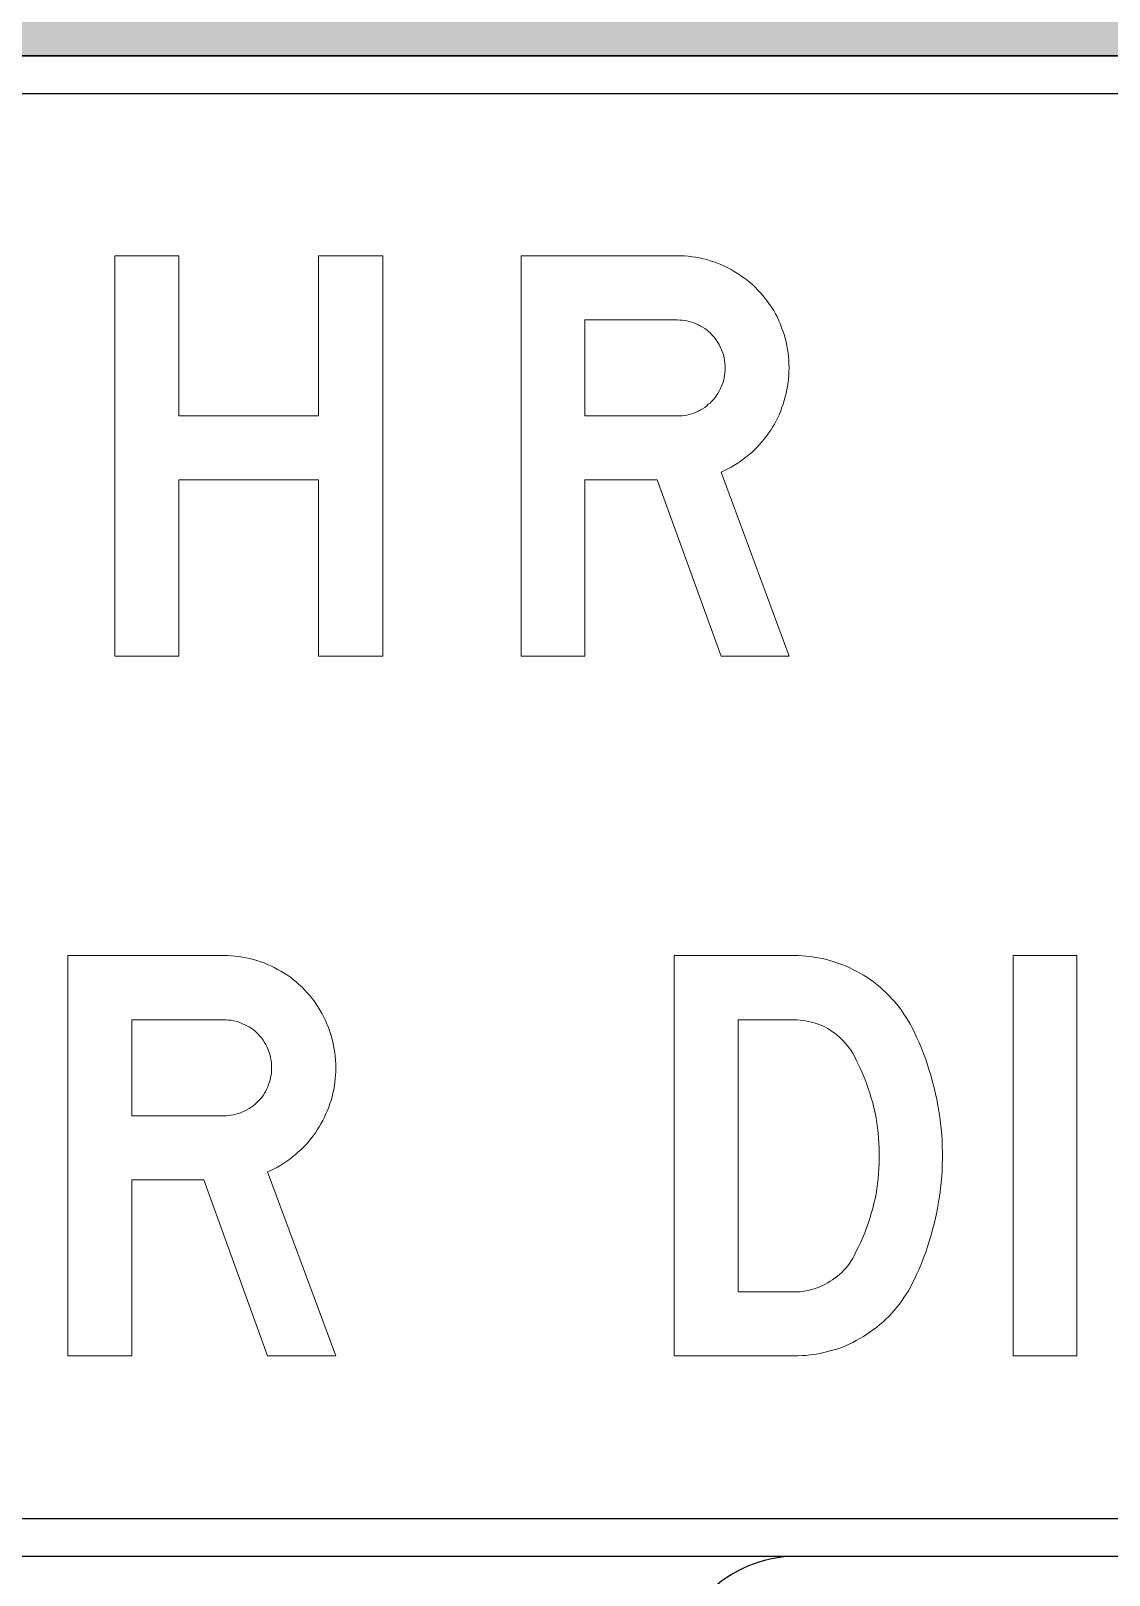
# Model space of a CAD drawing. Extents: x 0 to 420, y 0 to 297.
# Drawn here: x 147.49 to 169.04, y 176.21 to 207.07 of the extents above; entities that cross this region are included whole.
import ezdxf

# ---------------------------------------------------------------- set-up
doc = ezdxf.new("R2010")
doc.units = 0
doc.header["$LTSCALE"] = 0.3
doc.layers.add('BLUE', color=162, linetype='CONTINUOUS')
doc.layers.add('L25', color=1, linetype='CONTINUOUS')

msp = doc.modelspace()

# ---------------------------------------------------------------- hatches: boundary and pattern name
at = {"layer": 'BLUE'}
h = msp.add_hatch(color=256, dxfattribs=at)
edge = h.paths.add_edge_path(flags=16)
edge.add_line((101.2913013, 212.817902), (101.2913013, 235.317902))
edge.add_arc((106.5413013, 235.317902), 5.25, 90, 180, ccw=False)
edge.add_line((106.5413013, 240.567902), (244.0413013, 240.567902))
edge.add_arc((244.0413013, 235.317902), 5.25, 0, 90, ccw=False)
edge.add_line((249.2913013, 235.317902), (249.2913013, 212.817902))
edge.add_arc((244.0413013, 212.817902), 5.25, -90, 0, ccw=False)
edge.add_line((244.0413013, 207.567902), (106.5413013, 207.567902))
edge.add_arc((106.5413013, 212.817902), 5.25, 180, 270, ccw=False)
edge = h.paths.add_edge_path()
edge.add_line((100.2913013, 212.817902), (100.2913013, 235.317902))
edge.add_arc((106.5413013, 235.317902), 6.25, 90, 180, ccw=False)
edge.add_line((106.5413013, 241.567902), (244.0413013, 241.567902))
edge.add_arc((244.0413013, 235.317902), 6.25, 0, 90, ccw=False)
edge.add_line((250.2913013, 235.317902), (250.2913013, 212.817902))
edge.add_arc((244.0413013, 212.817902), 6.25, -90, 0, ccw=False)
edge.add_line((244.0413013, 206.567902), (106.5413013, 206.567902))
edge.add_arc((106.5413013, 212.817902), 6.25, 180, 270, ccw=False)

# ---------------------------------------------------------------- linework, layer by layer
for points in [[(100.2913013, 212.817902), (100.2913013, 235.317902, -0.4142135624), (106.5413013, 241.567902), (244.0413013, 241.567902, -0.4142135624), (250.2913013, 235.317902), (250.2913013, 212.817902, -0.4142135624), (244.0413013, 206.567902), (106.5413013, 206.567902, -0.4142135624)], [(101.0413013, 179.0823251), (101.0413013, 204.067902, -0.4142135624), (102.7913013, 205.817902), (247.7913013, 205.817902, -0.4142135624), (249.5413013, 204.067902), (249.5413013, 179.0823251, -0.4142135624), (247.7913013, 177.3323251), (102.7913013, 177.3323251, -0.4142135624)]]:
    msp.add_lwpolyline(points, format="xyb", close=True, dxfattribs=at)
at = {"layer": 'BLUE', "lineweight": 0}
for points in [[(149.1684862, 202.5694258), (150.4502814, 202.5694258), (150.4502814, 199.3747979), (153.2439375, 199.3747979), (153.2439375, 202.5694258), (154.5257326, 202.5694258), (154.5257326, 194.5697094), (153.2439375, 194.5697094), (153.2439375, 198.0930028), (150.4502814, 198.0930028), (150.4502814, 194.5697094), (149.1684862, 194.5697094), (149.1684862, 202.5694258)], [(161.289667, 198.2507622), (162.6503419, 194.5697094), (161.289667, 194.5697094), (160.0078719, 198.0930028), (158.5683173, 198.0930028), (158.5683173, 194.5697094), (157.2930955, 194.5697094), (157.2930955, 202.5694258), (160.4088437, 202.5694258), (160.4877234, 202.5694258), (160.5600298, 202.5694258), (160.6323362, 202.5628525), (160.7112159, 202.5497059), (160.7835223, 202.5431326), (160.8558287, 202.529986), (160.9281351, 202.510266), (161.0004415, 202.4971194), (161.0727479, 202.4708262), (161.1450543, 202.4511063), (161.2173606, 202.424813), (161.2830937, 202.3985198), (161.3554001, 202.3656533), (161.4211332, 202.3327867), (161.4868663, 202.2999202), (161.5525994, 202.2604803), (161.6183325, 202.2210405), (161.6774922, 202.1816006), (161.7432253, 202.1355875), (161.8023851, 202.0961476), (161.8549716, 202.0435611), (161.9141313, 201.997548), (161.9667178, 201.9449615), (162.0193043, 201.8923751), (162.0718907, 201.8397886), (162.1244772, 201.7806288), (162.1704904, 201.721469), (162.2165035, 201.6623093), (162.2559434, 201.6031495), (162.3019565, 201.5374164), (162.3413964, 201.4782566), (162.3742629, 201.4125235), (162.4137028, 201.3467905), (162.439996, 201.2744841), (162.4728626, 201.208751), (162.4991558, 201.1364446), (162.525449, 201.0707115), (162.5517423, 200.9984051), (162.5714622, 200.9260987), (162.5911821, 200.8537923), (162.6043287, 200.7814859), (162.6174753, 200.7026062), (162.630622, 200.6302998), (162.6371953, 200.5579934), (162.6437686, 200.4791137), (162.6437686, 200.4068073), (162.6503419, 200.334501), (162.6437686, 200.2556212), (162.6437686, 200.1833149), (162.6371953, 200.1110085), (162.630622, 200.0387021), (162.6174753, 199.9663957), (162.6043287, 199.8940893), (162.5911821, 199.8217829), (162.5714622, 199.7560498), (162.5517423, 199.6837434), (162.5320223, 199.611437), (162.5057291, 199.5457039), (162.4794359, 199.4733975), (162.4531426, 199.4076645), (162.4202761, 199.3419314), (162.3874095, 199.2761983), (162.354543, 199.2104652), (162.3151032, 199.1513054), (162.2822366, 199.0855723), (162.2362235, 199.0264126), (162.1967836, 198.9672528), (162.1507704, 198.908093), (162.1047573, 198.8555065), (162.0587441, 198.8029201), (162.0061577, 198.7437603), (161.9535712, 198.6977471), (161.9009847, 198.6451607), (161.8483983, 198.5991475), (161.7892385, 198.5531344), (161.7300787, 198.5071212), (161.6709189, 198.461108), (161.6117592, 198.4216682), (161.5460261, 198.3822283), (161.4868663, 198.3493618), (161.4211332, 198.3164953), (161.3554001, 198.2836287)], [(160.4088437, 199.3747979), (158.5683173, 199.3747979), (158.5683173, 201.294204), (160.4088437, 201.294204), (160.4614302, 201.2876307), (160.5074433, 201.2876307), (160.5534565, 201.2810574), (160.606043, 201.2744841), (160.6520561, 201.2613374), (160.6980693, 201.2481908), (160.7440824, 201.2350442), (160.7900956, 201.2153243), (160.8361088, 201.1956044), (160.8755486, 201.1693111), (160.9149885, 201.1495912), (160.9610016, 201.123298), (161.0004415, 201.0904314), (161.033308, 201.0641382), (161.0727479, 201.0312716), (161.1056144, 200.9918318), (161.1384809, 200.9589653), (161.1713475, 200.9195254), (161.1976407, 200.8800856), (161.223934, 200.8406457), (161.2502272, 200.8012059), (161.2699471, 200.7551927), (161.289667, 200.7091795), (161.309387, 200.6631664), (161.3291069, 200.6171532), (161.3422535, 200.5711401), (161.3488268, 200.5251269), (161.3554001, 200.4791137), (161.3619734, 200.4265273), (161.3685467, 200.3805141), (161.3685467, 200.334501), (161.3685467, 200.2819145), (161.3619734, 200.2359013), (161.3554001, 200.1833149), (161.3488268, 200.1373017), (161.3422535, 200.0912885), (161.3291069, 200.0452754), (161.309387, 199.9992622), (161.289667, 199.9532491), (161.2699471, 199.9072359), (161.2502272, 199.8677961), (161.223934, 199.8217829), (161.1976407, 199.782343), (161.1713475, 199.7429032), (161.1384809, 199.7034633), (161.1056144, 199.6705968), (161.0727479, 199.6311569), (161.033308, 199.6048637), (161.0004415, 199.5719972), (160.9610016, 199.5391306), (160.9149885, 199.5128374), (160.8755486, 199.4931175), (160.8361088, 199.4668242), (160.7900956, 199.4471043), (160.7440824, 199.4273844), (160.6980693, 199.4142378), (160.6520561, 199.4010912), (160.606043, 199.3879445), (160.5534565, 199.3813712), (160.5074433, 199.3747979), (160.4614302, 199.3747979)], [(152.2250747, 184.2693351), (153.5857495, 180.5882824), (152.2250747, 180.5882824), (150.9498528, 184.1050024), (149.5102983, 184.1050024), (149.5102983, 180.5882824), (148.2285031, 180.5882824), (148.2285031, 188.5879987), (151.3442513, 188.5879987), (151.423131, 188.5879987), (151.4954374, 188.5814254), (151.5743171, 188.5748521), (151.6466235, 188.5682788), (151.7189299, 188.5551322), (151.7912363, 188.5419856), (151.8635427, 188.528839), (151.9424224, 188.509119), (152.0081555, 188.4893991), (152.0804619, 188.4631059), (152.1527683, 188.443386), (152.2250747, 188.4105194), (152.2908078, 188.3842262), (152.3565408, 188.3513596), (152.4222739, 188.3119198), (152.488007, 188.2790532), (152.5537401, 188.2396134), (152.6194732, 188.2001735), (152.678633, 188.1541604), (152.7377927, 188.1081472), (152.7969525, 188.0621341), (152.849539, 188.0095476), (152.9086988, 187.9635344), (152.9612852, 187.9043747), (153.0072984, 187.8517882), (153.0598849, 187.7992017), (153.105898, 187.740042), (153.1519112, 187.6808822), (153.1979243, 187.6151491), (153.2373642, 187.5559893), (153.276804, 187.4902562), (153.3162439, 187.4245231), (153.3491104, 187.3587901), (153.381977, 187.293057), (153.4082702, 187.2207506), (153.4411367, 187.1550175), (153.4608567, 187.0827111), (153.4871499, 187.0104047), (153.5068698, 186.9380983), (153.5265898, 186.8657919), (153.5397364, 186.7934855), (153.552883, 186.7211791), (153.5660296, 186.6488728), (153.5726029, 186.569993), (153.5791762, 186.4976867), (153.5857495, 186.418807), (153.5857495, 186.3465006), (153.5857495, 186.2741942), (153.5791762, 186.2018878), (153.5726029, 186.1295814), (153.5660296, 186.057275), (153.5594563, 185.9849686), (153.5463097, 185.9126622), (153.5265898, 185.8403558), (153.5134431, 185.7680494), (153.4937232, 185.695743), (153.46743, 185.6300099), (153.4477101, 185.5577035), (153.4214168, 185.4919705), (153.3885503, 185.4262374), (153.362257, 185.3605043), (153.3293905, 185.2947712), (153.2899506, 185.2290381), (153.2570841, 185.163305), (153.2176443, 185.1041453), (153.1782044, 185.0449855), (153.1321912, 184.9858257), (153.0861781, 184.9266659), (153.0401649, 184.8675062), (152.9941518, 184.8149197), (152.9415653, 184.7623332), (152.8889788, 184.7097468), (152.8363924, 184.6637336), (152.7838059, 184.6111471), (152.7246461, 184.565134), (152.6654863, 184.5191208), (152.6063266, 184.479681), (152.5471668, 184.4402411), (152.488007, 184.4008013), (152.4222739, 184.3613614), (152.3565408, 184.3284949), (152.2908078, 184.2956283)], [(162.7489415, 180.5882824), (160.3496839, 180.5882824), (160.3496839, 188.5879987), (162.7489415, 188.5879987), (162.8278212, 188.5879987), (162.9132742, 188.5814254), (162.9921539, 188.5748521), (163.0710336, 188.5682788), (163.1499133, 188.5551322), (163.228793, 188.5419856), (163.314246, 188.528839), (163.3931257, 188.509119), (163.4654321, 188.4893991), (163.5443118, 188.4631059), (163.6231915, 188.4368126), (163.7020712, 188.4105194), (163.7743776, 188.3842262), (163.846684, 188.3513596), (163.9189904, 188.3119198), (163.9912968, 188.2790532), (164.0636032, 188.2396134), (164.1359096, 188.2001735), (164.2016427, 188.1541604), (164.2673758, 188.1081472), (164.3331089, 188.0621341), (164.3988419, 188.0095476), (164.464575, 187.9635344), (164.5237348, 187.9043747), (164.5828946, 187.8517882), (164.6420543, 187.7926284), (164.6946408, 187.7334686), (164.7472273, 187.6743089), (164.7998138, 187.6151491), (164.8524002, 187.549416), (164.8984134, 187.4836829), (164.9444265, 187.4179498), (164.9904397, 187.3522168), (165.0364529, 187.2799104), (165.0758927, 187.2141773), (165.1087592, 187.1418709), (165.1481991, 187.0695645), (165.1942123, 186.9578182), (165.2467987, 186.8526453), (165.2928119, 186.7408991), (165.3322517, 186.6291528), (165.3782649, 186.5174066), (165.4177047, 186.4056603), (165.4505713, 186.2939141), (165.4900111, 186.1755945), (165.5163044, 186.0638483), (165.5491709, 185.9455287), (165.5754641, 185.8272092), (165.6017574, 185.7154629), (165.6214773, 185.5971434), (165.6411972, 185.4788238), (165.6609172, 185.3605043), (165.6740638, 185.2421847), (165.6872104, 185.1238652), (165.700357, 185.0055456), (165.7069303, 184.8872261), (165.7069303, 184.7689065), (165.7135036, 184.6440137), (165.7135036, 184.5256941), (165.7069303, 184.4073746), (165.7069303, 184.289055), (165.700357, 184.1707355), (165.6872104, 184.0524159), (165.6740638, 183.9340964), (165.6609172, 183.8157768), (165.6411972, 183.6974573), (165.6214773, 183.5791377), (165.6017574, 183.4608182), (165.5754641, 183.3424986), (165.5491709, 183.2307524), (165.5163044, 183.1124328), (165.4900111, 183.0006866), (165.4505713, 182.882367), (165.4177047, 182.7706208), (165.3782649, 182.6588745), (165.3322517, 182.5471283), (165.2928119, 182.435382), (165.2467987, 182.3236358), (165.1942123, 182.2184629), (165.1481991, 182.1067166), (165.1087592, 182.0344102), (165.0758927, 181.9621038), (165.0364529, 181.8897974), (164.9904397, 181.8240643), (164.9444265, 181.7583313), (164.8984134, 181.6860249), (164.8524002, 181.6202918), (164.7998138, 181.561132), (164.7472273, 181.4953989), (164.6946408, 181.4362391), (164.6420543, 181.3770794), (164.5828946, 181.3244929), (164.5237348, 181.2653331), (164.464575, 181.2127467), (164.3988419, 181.1601602), (164.3331089, 181.114147), (164.2673758, 181.0681339), (164.2016427, 181.0221207), (164.1359096, 180.9761076), (164.0636032, 180.9366677), (163.9912968, 180.8972279), (163.9189904, 180.857788), (163.846684, 180.8249215), (163.7743776, 180.7920549), (163.7020712, 180.7591884), (163.6231915, 180.7328951), (163.5443118, 180.7066019), (163.4654321, 180.686882), (163.3931257, 180.6671621), (163.314246, 180.6474421), (163.228793, 180.6277222), (163.1499133, 180.6145756), (163.0710336, 180.6080023), (162.9921539, 180.5948557), (162.9132742, 180.5948557), (162.8278212, 180.5882824)], [(167.1267649, 188.5879987), (168.4019868, 188.5879987), (168.4019868, 180.5882824), (167.1267649, 180.5882824), (167.1267649, 188.5879987)], [(151.3442513, 185.3867975), (149.5102983, 185.3867975), (149.5102983, 187.3062036), (151.3442513, 187.3062036), (151.3968378, 187.3062036), (151.442851, 187.2996303), (151.4954374, 187.2996303), (151.5414506, 187.2864837), (151.5874638, 187.2799104), (151.6334769, 187.2667637), (151.6794901, 187.2470438), (151.7255032, 187.2273239), (151.7715164, 187.207604), (151.8109562, 187.187884), (151.8569694, 187.1615908), (151.8964093, 187.1352976), (151.9358491, 187.1090043), (151.975289, 187.0761378), (152.0081555, 187.0432713), (152.041022, 187.0104047), (152.0738886, 186.9709649), (152.1067551, 186.9380983), (152.1330484, 186.8986585), (152.1593416, 186.8526453), (152.1856348, 186.8132055), (152.2119281, 186.7737656), (152.231648, 186.7277525), (152.2447946, 186.6817393), (152.2645145, 186.6357261), (152.2776611, 186.589713), (152.2842345, 186.5436998), (152.2973811, 186.4911133), (152.3039544, 186.4451002), (152.3039544, 186.3925137), (152.3039544, 186.3465006), (152.3039544, 186.3004874), (152.3039544, 186.2479009), (152.2973811, 186.2018878), (152.2842345, 186.1558746), (152.2776611, 186.1032881), (152.2645145, 186.057275), (152.2447946, 186.0112618), (152.231648, 185.9652487), (152.2119281, 185.9258088), (152.1856348, 185.8797957), (152.1593416, 185.8403558), (152.1330484, 185.7943427), (152.1067551, 185.7549028), (152.0738886, 185.7220363), (152.041022, 185.6825964), (152.0081555, 185.6497299), (151.975289, 185.6168633), (151.9358491, 185.5839968), (151.8964093, 185.5577035), (151.8569694, 185.5314103), (151.8109562, 185.5051171), (151.7715164, 185.4853972), (151.7255032, 185.4656772), (151.6794901, 185.4459573), (151.6334769, 185.4328107), (151.5874638, 185.4196641), (151.5414506, 185.4065175), (151.4954374, 185.3999441), (151.442851, 185.3933708), (151.3968378, 185.3867975)], [(162.7489415, 181.8700775), (161.6314791, 181.8700775), (161.6314791, 187.3062036), (162.7489415, 187.3062036), (162.8081013, 187.3062036), (162.8672611, 187.2996303), (162.9264208, 187.293057), (162.9790073, 187.2864837), (163.0381671, 187.2733371), (163.0973269, 187.2601904), (163.1499133, 187.2470438), (163.2090731, 187.2273239), (163.2616596, 187.207604), (163.314246, 187.1813107), (163.3734058, 187.1550175), (163.419419, 187.1287243), (163.4720054, 187.0958577), (163.5180186, 187.0629912), (163.5706051, 187.0301246), (163.6166182, 186.9906848), (163.6560581, 186.9578182), (163.7020712, 186.9118051), (163.7415111, 186.8723652), (163.7809509, 186.8263521), (163.8203908, 186.7803389), (163.8532573, 186.7343258), (163.8861239, 186.6883126), (163.9189904, 186.6357261), (163.9452837, 186.589713), (163.9912968, 186.4976867), (164.03731, 186.4056603), (164.0833231, 186.313634), (164.122763, 186.2216077), (164.1622028, 186.1230081), (164.1950694, 186.0309818), (164.2279359, 185.9323821), (164.2608025, 185.8403558), (164.2870957, 185.7417562), (164.3199622, 185.6431566), (164.3396822, 185.5445569), (164.3659754, 185.4459573), (164.3856953, 185.3473577), (164.3988419, 185.2421847), (164.4119886, 185.1435851), (164.4251352, 185.0449855), (164.4382818, 184.9398126), (164.4448551, 184.8412129), (164.4514284, 184.7426133), (164.4514284, 184.6374404), (164.4514284, 184.5388407), (164.4514284, 184.4336678), (164.4448551, 184.3350682), (164.4382818, 184.2298952), (164.4251352, 184.1312956), (164.4119886, 184.032696), (164.3988419, 183.9275231), (164.3856953, 183.8289234), (164.3659754, 183.7303238), (164.3396822, 183.6317242), (164.3199622, 183.5331245), (164.2870957, 183.4345249), (164.2608025, 183.3359253), (164.2279359, 183.2373257), (164.1950694, 183.1452993), (164.1622028, 183.0466997), (164.122763, 182.9546734), (164.0833231, 182.8626471), (164.03731, 182.7706208), (163.9912968, 182.6785944), (163.9452837, 182.5865681), (163.9189904, 182.5339817), (163.8861239, 182.4879685), (163.8532573, 182.435382), (163.8203908, 182.3893689), (163.7809509, 182.3433557), (163.7415111, 182.3039159), (163.7020712, 182.2579027), (163.6560581, 182.2184629), (163.6166182, 182.179023), (163.5706051, 182.1461565), (163.5180186, 182.1067166), (163.4720054, 182.0804234), (163.419419, 182.0475568), (163.3734058, 182.0212636), (163.314246, 181.9949704), (163.2616596, 181.9686771), (163.2090731, 181.9489572), (163.1499133, 181.9292373), (163.0973269, 181.9160907), (163.0381671, 181.8963707), (162.9790073, 181.8897974), (162.9264208, 181.8766508), (162.8672611, 181.8700775), (162.8081013, 181.8700775)]]:
    msp.add_lwpolyline(points, close=True, dxfattribs=at)
at = {"layer": 'L25'}
for points in [[(100.2913013, 179.0823251), (100.2913013, 204.067902, -0.4142135624), (102.7913013, 206.567902), (247.7913013, 206.567902, -0.4142135624), (250.2913013, 204.067902), (250.2913013, 179.0823251, -0.4142135624), (247.7913013, 176.5823251), (102.7913013, 176.5823251, -0.4142135624)], [(162.7913013, 158.5823251), (187.7913013, 158.5823251, 0.4142135624), (190.2913013, 161.0823251), (190.2913013, 174.0823251, 0.4142135624), (187.7913013, 176.5823251), (162.7913013, 176.5823251, 0.4142135624), (160.2913013, 174.0823251), (160.2913013, 161.0823251, 0.4142135624)]]:
    msp.add_lwpolyline(points, format="xyb", close=True, dxfattribs=at)

doc.saveas('drawing.dxf')
